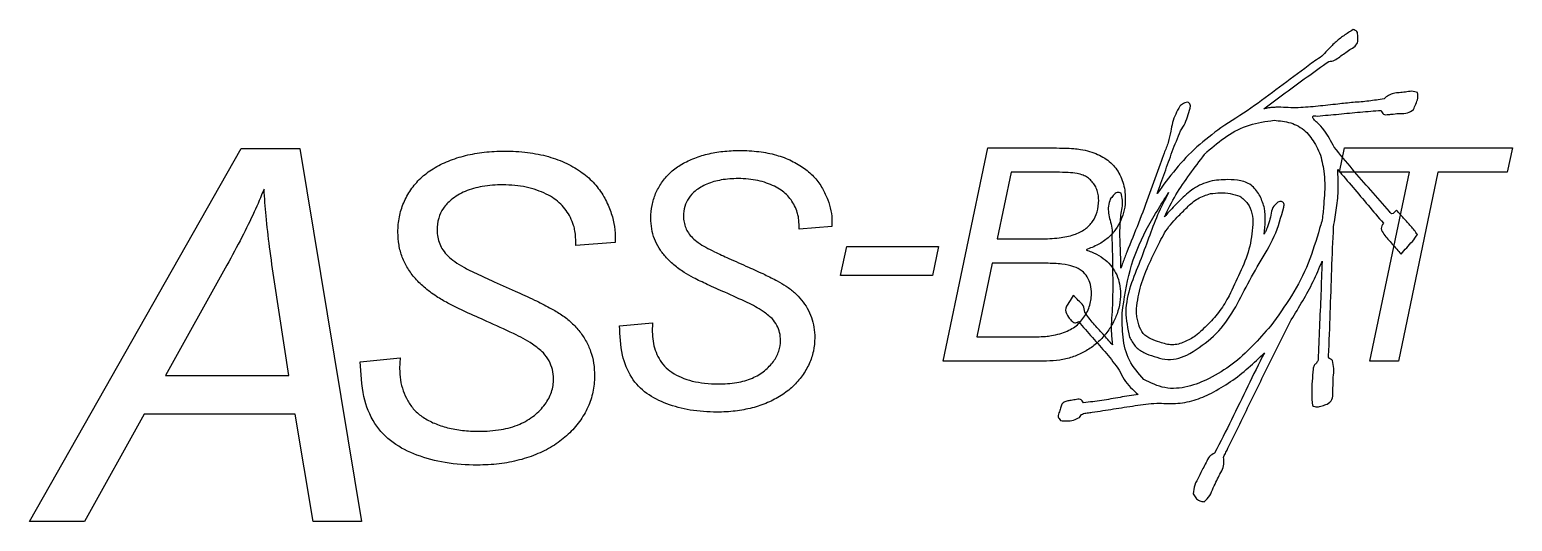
# Model space of a CAD drawing. Extents: x -10 to 42, y 1 to 102.
# Drawn here: x 2.34 to 42.3, y 1.02 to 14.28 of the extents above; entities outside this region: 2.
import ezdxf

# ---------------------------------------------------------------- set-up
doc = ezdxf.new("R2010")
doc.units = 0
doc.layers.add('logo', color=7, linetype='CONTINUOUS')
doc.layers.add('text', color=7, linetype='CONTINUOUS')

msp = doc.modelspace()

# ---------------------------------------------------------------- linework, layer by layer
at = {"layer": 'logo', "color": 7}
msp.add_lwpolyline([(-7.822566, 100.850003), (-7.822566, 100.850003)], dxfattribs=at)
msp.add_open_spline([(-7.822566, 100.850003), (-7.838395, 100.694779), (-7.869824, 100.386553), (-8.114135, 99.979197), (-8.471908, 99.67633), (-8.914975, 99.515695), (-9.385127, 99.515695), (-9.827574, 99.67633), (-10.187819, 99.979197), (-10.422944, 100.386553), (-10.504875, 100.850003), (-10.422944, 101.313452), (-10.187819, 101.720809), (-9.827574, 102.023676), (-9.385127, 102.18431), (-8.914975, 102.18431), (-8.471908, 102.023676), (-8.114135, 101.720809), (-7.869824, 101.313452), (-7.838395, 101.005227), (-7.822566, 100.850003)], degree=3, knots=[0, 0, 0, 0, 0.463297, 0.919961, 1.383258, 1.846554, 2.303219, 2.766515, 3.229812, 3.686476, 4.149773, 4.61307, 5.069734, 5.533031, 5.996327, 6.452992, 6.916288, 7.379585, 7.836249, 8.299546, 8.299546, 8.299546, 8.299546], dxfattribs=at)
at = {"layer": 'text', "color": 7}
for points in [[(33.334836, 12.214728), (33.334816, 12.214723)], [(2.338923, 1.022139), (8.038363, 11.076745), (9.622683, 11.076745), (11.282448, 1.022139), (9.979327, 1.022139), (9.492371, 3.916439), (5.425262, 3.916439), (3.813507, 1.022139), (2.338923, 1.022139)], [(26.959836, 5.344299), (28.163019, 11.089789), (29.942318, 11.089789)], [(34.06662, 10.988305), (34.066623, 10.988304)], [(38.461404, 5.344299), (39.523496, 10.435289), (37.63838, 10.435289), (37.77555, 11.089789), (42.298262, 11.089789), (42.161092, 10.435289), (40.291652, 10.435289), (39.229559, 5.344299), (38.461404, 5.344299)], [(30.016782, 10.435289), (28.794004, 10.435289), (28.417765, 8.636394)], [(33.268103, 9.222128), (33.268103, 9.222128)], [(23.957815, 8.969914), (23.078483, 8.900126)], [(18.11597, 8.542463), (17.060772, 8.458717)], [(24.188583, 7.6481), (24.358983, 8.431635), (26.834254, 8.431635), (26.668339, 7.6481), (24.188583, 7.6481)], [(28.417765, 8.636394), (29.581755, 8.636394)], [(7.654285, 7.928679), (6.001379, 4.952077)], [(29.738522, 7.981894), (28.280594, 7.981894), (27.865163, 5.994879)], [(6.001379, 4.952077), (9.327766, 4.952077), (8.93683, 7.476016)], [(18.235179, 6.290046), (19.128468, 6.373791), (19.119163, 6.136511)], [(18.235179, 6.290046), (18.235179, 6.290046)], [(27.865163, 5.994879), (29.174163, 5.994879)], [(11.248807, 5.326621), (12.320754, 5.427116), (12.309588, 5.14238)], [(11.248807, 5.326621), (11.248807, 5.326621)], [(29.742441, 5.344299), (26.959836, 5.344299)]]:
    msp.add_lwpolyline(points, dxfattribs=at)
for points, knots in [([(38.003984, 14.280095), (37.919933, 14.227329), (37.751066, 14.121315), (37.515071, 13.936287), (37.376358, 13.792478), (37.307217, 13.720797)], [0, 0, 0, 0, 0.297662, 0.59803, 0.896536, 0.896536, 0.896536, 0.896536]), ([(38.137115, 13.962193), (38.135052, 14.004219), (38.1308, 14.090807), (38.133889, 14.241166), (38.044515, 14.267949), (38.003984, 14.280095)], [0, 0, 0, 0, 0.130588, 0.269049, 0.383948, 0.383948, 0.383948, 0.383948]), ([(37.307217, 13.720797), (37.261251, 13.664713), (37.167687, 13.550555), (36.97255, 13.443485), (36.85714, 13.351266), (36.799832, 13.305474)], [0, 0, 0, 0, 0.215522, 0.438688, 0.658802, 0.658802, 0.658802, 0.658802]), ([(37.352365, 13.424973), (37.405606, 13.429979), (37.516147, 13.440373), (37.641432, 13.553416), (37.734, 13.612738), (37.77959, 13.641954)], [0, 0, 0, 0, 0.156332, 0.324582, 0.487863, 0.487863, 0.487863, 0.487863]), ([(37.77959, 13.641954), (37.822707, 13.677046), (37.910586, 13.748568), (38.070539, 13.813684), (38.116094, 13.915302), (38.137115, 13.962193)], [0, 0, 0, 0, 0.167395, 0.341175, 0.49007, 0.49007, 0.49007, 0.49007]), ([(36.799832, 13.305474), (36.54101, 13.11531), (36.023385, 12.734997), (35.256476, 12.152099), (34.71458, 11.808249), (34.444003, 11.636559)], [0, 0, 0, 0, 0.963615, 1.927154, 2.888058, 2.888058, 2.888058, 2.888058]), ([(35.596297, 12.145993), (35.790747, 12.289197), (36.179746, 12.575678), (36.763075, 13.004819), (37.156088, 13.28503), (37.352365, 13.424973)], [0, 0, 0, 0, 0.724477, 1.449325, 2.172489, 2.172489, 2.172489, 2.172489]), ([(38.839566, 12.418906), (38.703253, 12.394269), (38.429358, 12.344764), (38.011956, 12.319152), (37.734372, 12.288617), (37.595627, 12.273354)], [0, 0, 0, 0, 0.415192, 0.834245, 1.253012, 1.253012, 1.253012, 1.253012]), ([(39.744555, 12.583998), (39.692128, 12.599223), (39.583727, 12.630702), (39.416087, 12.595347), (39.253889, 12.580808), (39.098305, 12.565538), (38.956929, 12.510958), (38.878779, 12.449662), (38.839566, 12.418906)], [0, 0, 0, 0, 0.161319, 0.333553, 0.502677, 0.652524, 0.800412, 0.949343, 0.949343, 0.949343, 0.949343]), ([(39.633368, 12.125102), (39.65433, 12.174165), (39.696681, 12.273288), (39.762358, 12.423922), (39.75038, 12.531622), (39.744555, 12.583998)], [0, 0, 0, 0, 0.160888, 0.325049, 0.480461, 0.480461, 0.480461, 0.480461]), ([(33.334816, 12.214723), (33.296631, 12.144189), (33.220032, 12.002701), (33.133117, 11.776351), (33.089136, 11.516702), (33.030645, 11.235506), (32.909102, 10.949308), (32.840206, 10.753434), (32.805806, 10.655631)], [0, 0, 0, 0, 0.240597, 0.482629, 0.722658, 1.029407, 1.341383, 1.652506, 1.652506, 1.652506, 1.652506]), ([(33.627964, 12.223488), (33.612365, 12.262976), (33.577924, 12.350159), (33.429208, 12.294433), (33.365749, 12.240837), (33.334836, 12.214728)], [0, 0, 0, 0, 0.110619, 0.244226, 0.371132, 0.371132, 0.371132, 0.371132]), ([(33.356399, 11.551653), (33.399727, 11.619429), (33.487275, 11.756375), (33.562836, 11.988923), (33.606325, 12.145553), (33.627964, 12.223488)], [0, 0, 0, 0, 0.240356, 0.485663, 0.728604, 0.728604, 0.728604, 0.728604]), ([(35.993197, 12.189796), (35.948744, 12.187921), (35.859936, 12.184177), (35.727365, 12.169466), (35.639983, 12.153817), (35.596297, 12.145993)], [0, 0, 0, 0, 0.133455, 0.266612, 0.399732, 0.399732, 0.399732, 0.399732]), ([(37.595627, 12.273354), (37.417416, 12.253928), (37.062317, 12.21522), (36.528022, 12.162976), (36.171592, 12.18085), (35.993197, 12.189796)], [0, 0, 0, 0, 0.538022, 1.072048, 1.607158, 1.607158, 1.607158, 1.607158]), ([(37.044414, 11.949897), (37.236099, 11.967557), (37.619891, 12.002915), (38.192999, 12.058255), (38.575035, 12.088962), (38.764768, 12.104212)], [0, 0, 0, 0, 0.577493, 1.156255, 1.72728, 1.72728, 1.72728, 1.72728]), ([(38.764768, 12.104212), (38.77973, 12.0629), (38.81187, 11.974156), (38.96228, 11.993104), (39.047343, 12.000913), (39.089033, 12.00474)], [0, 0, 0, 0, 0.118055, 0.2536, 0.38388, 0.38388, 0.38388, 0.38388]), ([(39.089033, 12.00474), (39.151578, 12.012229), (39.278606, 12.02744), (39.475618, 12.014772), (39.582026, 12.089194), (39.633368, 12.125102)], [0, 0, 0, 0, 0.189994, 0.385873, 0.568503, 0.568503, 0.568503, 0.568503]), ([(34.444003, 11.636559), (34.223998, 11.469977), (33.783731, 11.136617), (33.214541, 10.530639), (32.88905, 10.085042), (32.726344, 9.862296)], [0, 0, 0, 0, 0.826731, 1.654427, 2.481731, 2.481731, 2.481731, 2.481731]), ([(34.066623, 10.988304), (34.239761, 11.134211), (34.586614, 11.426512), (35.200592, 11.746006), (35.652231, 11.805632), (35.877273, 11.835343)], [0, 0, 0, 0, 0.679086, 1.360441, 2.037121, 2.037121, 2.037121, 2.037121]), ([(35.877273, 11.835343), (36.028251, 11.821751), (36.329609, 11.794621), (36.74494, 11.569386), (36.908715, 11.313503), (36.990484, 11.185746)], [0, 0, 0, 0, 0.452622, 0.903453, 1.352981, 1.352981, 1.352981, 1.352981]), ([(37.038351, 11.775369), (37.005579, 11.800238), (36.954128, 11.839282), (36.890135, 11.96939), (36.984815, 11.957427), (37.044414, 11.949897)], [0, 0, 0, 0, 0.130761, 0.205296, 0.33192, 0.33192, 0.33192, 0.33192]), ([(37.499941, 11.110273), (37.455452, 11.188849), (37.366632, 11.345724), (37.231504, 11.582915), (37.102864, 11.711089), (37.038351, 11.775369)], [0, 0, 0, 0, 0.271257, 0.541551, 0.813475, 0.813475, 0.813475, 0.813475]), ([(32.726344, 9.862296), (32.794818, 10.050662), (32.931813, 10.427516), (33.127448, 10.99608), (33.280141, 11.366606), (33.356399, 11.551653)], [0, 0, 0, 0, 0.601299, 1.202991, 1.803284, 1.803284, 1.803284, 1.803284]), ([(13.342455, 7.057369), (13.227979, 7.137353), (13.009984, 7.289664), (12.734685, 7.555607), (12.520552, 7.837348), (12.370752, 8.143046), (12.282771, 8.473885), (12.254358, 8.840306), (12.289003, 9.227218), (12.406711, 9.614963), (12.601201, 9.970893), (12.870738, 10.287173), (13.217215, 10.549055), (13.629174, 10.751275), (14.092756, 10.898023), (14.598715, 10.986739), (15.159835, 11.014792), (15.742268, 10.983152), (16.311734, 10.87502), (16.808853, 10.689088), (17.229048, 10.440896), (17.571997, 10.140088), (17.818864, 9.788607), (17.988366, 9.423892), (18.096376, 9.064596), (18.123473, 8.81162), (18.120948, 8.664037), (18.118976, 8.608203), (18.117048, 8.566033), (18.11597, 8.542463)], [0, 0, 0, 0, 0.418426, 0.796805, 1.143206, 1.475015, 1.811336, 2.16397, 2.572722, 2.969517, 3.370936, 3.781238, 4.206688, 4.664443, 5.151458, 5.660895, 6.201105, 6.833704, 7.406717, 7.933254, 8.417583, 8.863693, 9.290781, 9.695807, 10.065964, 10.411966, 10.452917, 10.508779, 10.579561, 10.579561, 10.579561, 10.579561]), ([(19.979885, 7.732336), (19.884489, 7.798989), (19.702826, 7.925915), (19.47341, 8.147534), (19.294966, 8.382318), (19.170133, 8.637066), (19.096816, 8.912765), (19.073138, 9.218116), (19.102009, 9.540543), (19.200098, 9.863664), (19.362174, 10.160272), (19.586788, 10.423839), (19.875519, 10.642074), (20.218818, 10.81059), (20.605137, 10.93288), (21.026769, 11.00681), (21.494369, 11.030188), (21.97973, 11.003822), (22.454285, 10.913711), (22.86855, 10.758768), (23.218713, 10.551941), (23.504504, 10.301269), (23.710226, 10.008367), (23.851478, 9.704438), (23.941487, 9.405025), (23.964067, 9.194212), (23.961963, 9.071226), (23.960321, 9.024697), (23.958714, 8.989555), (23.957815, 8.969914)], [0, 0, 0, 0, 0.348688, 0.664004, 0.952671, 1.229179, 1.509447, 1.803308, 2.143935, 2.474597, 2.809113, 3.151031, 3.505573, 3.887036, 4.292881, 4.717413, 5.167588, 5.694753, 6.172264, 6.611045, 7.014652, 7.386411, 7.742318, 8.079839, 8.388303, 8.676638, 8.710764, 8.757316, 8.816301, 8.816301, 8.816301, 8.816301]), ([(29.942318, 11.089789), (30.041039, 11.089108), (30.220008, 11.087875), (30.46073, 11.075958), (30.684869, 11.051443), (30.90129, 11.001092), (31.119714, 10.924183), (31.312603, 10.824089), (31.479258, 10.697974), (31.617927, 10.543558), (31.727535, 10.363936), (31.808097, 10.16472), (31.856616, 9.949628), (31.873422, 9.699786), (31.848944, 9.424776), (31.760543, 9.139957), (31.61334, 8.881703), (31.40375, 8.656458), (31.130969, 8.470151), (30.91959, 8.386459), (30.808453, 8.342456)], [0, 0, 0, 0, 0.296144, 0.536874, 0.722791, 0.971827, 1.201582, 1.415949, 1.621146, 1.825111, 2.034791, 2.249285, 2.467006, 2.693364, 2.998263, 3.289769, 3.581271, 3.882498, 4.205184, 4.562943, 4.562943, 4.562943, 4.562943]), ([(32.924433, 9.232911), (33.021302, 9.43332), (33.21535, 9.834779), (33.602864, 10.381003), (33.869396, 10.737855), (34.002604, 10.916204)], [0, 0, 0, 0, 0.66661, 1.335348, 2.003504, 2.003504, 2.003504, 2.003504]), ([(34.002604, 10.916204), (34.009468, 10.924436), (34.023192, 10.940894), (34.044632, 10.964855), (34.059289, 10.980487), (34.06662, 10.988305)], [0, 0, 0, 0, 0.032152, 0.064287, 0.096438, 0.096438, 0.096438, 0.096438]), ([(36.990484, 11.185746), (37.030516, 11.110286), (37.11062, 10.95929), (37.177053, 10.711973), (37.20279, 10.544879), (37.215552, 10.462024)], [0, 0, 0, 0, 0.255534, 0.51133, 0.762923, 0.762923, 0.762923, 0.762923]), ([(38.99051, 9.374418), (38.822974, 9.565833), (38.487819, 9.948759), (37.980699, 10.51868), (37.660054, 10.913248), (37.499941, 11.110273)], [0, 0, 0, 0, 0.763155, 1.526692, 2.288231, 2.288231, 2.288231, 2.288231]), ([(29.581755, 8.636394), (29.750361, 8.640882), (30.055807, 8.649013), (30.465809, 8.732244), (30.781377, 8.879677), (31.000339, 9.096989), (31.126942, 9.371519), (31.156269, 9.62558), (31.142101, 9.830768), (31.104126, 9.973557), (31.0403, 10.099576), (30.955629, 10.207509), (30.852255, 10.294666), (30.72354, 10.365713), (30.545546, 10.408283), (30.305541, 10.431648), (30.121159, 10.433973), (30.016782, 10.435289)], [0, 0, 0, 0, 0.505349, 0.915492, 1.246756, 1.535427, 1.821481, 2.136787, 2.291888, 2.436714, 2.576738, 2.712858, 2.84542, 2.979968, 3.149888, 3.389803, 3.702808, 3.702808, 3.702808, 3.702808]), ([(32.805806, 10.655631), (32.709599, 10.390232), (32.517225, 9.85954), (32.228882, 9.063801), (32.013199, 8.542695), (31.905451, 8.282368)], [0, 0, 0, 0, 0.846926, 1.693515, 2.538638, 2.538638, 2.538638, 2.538638]), ([(37.215552, 10.462024), (37.227747, 10.35581), (37.252293, 10.142012), (37.232387, 9.818917), (37.218793, 9.603399), (37.211999, 9.495679)], [0, 0, 0, 0, 0.320098, 0.644326, 0.968315, 0.968315, 0.968315, 0.968315]), ([(37.480401, 8.966735), (37.509624, 9.136585), (37.568, 9.475868), (37.61795, 9.991044), (37.60127, 10.334743), (37.592934, 10.506497)], [0, 0, 0, 0, 0.517105, 1.032946, 1.548212, 1.548212, 1.548212, 1.548212]), ([(37.592934, 10.506497), (37.730404, 10.346796), (38.005438, 10.027285), (38.411124, 9.543151), (38.6848, 9.223359), (38.821373, 9.063772)], [0, 0, 0, 0, 0.632149, 1.264733, 1.894875, 1.894875, 1.894875, 1.894875]), ([(17.060772, 8.458717), (17.05965, 8.530105), (17.057576, 8.662063), (17.038372, 8.843634), (16.996767, 9.027945), (16.917113, 9.2153), (16.801577, 9.409832), (16.656012, 9.582034), (16.475568, 9.730879), (16.257092, 9.856067), (16.003779, 9.959697), (15.720446, 10.038206), (15.412163, 10.084986), (15.015034, 10.102474), (14.559172, 10.070979), (14.081977, 9.940061), (13.721985, 9.733163), (13.476657, 9.478204), (13.344845, 9.191735), (13.311776, 8.918884), (13.330684, 8.685007), (13.383807, 8.501792), (13.473636, 8.32927), (13.613096, 8.167364), (13.805563, 8.013123), (14.046188, 7.863351), (14.37936, 7.700542), (14.839349, 7.487143), (15.383971, 7.24744), (15.910151, 7.009382), (16.317438, 6.806805), (16.645151, 6.619548), (16.913146, 6.415003), (17.145515, 6.173492), (17.33122, 5.903938), (17.466851, 5.606445), (17.546769, 5.281913), (17.574319, 4.912057), (17.534298, 4.507799), (17.395218, 4.089994), (17.167248, 3.703601), (16.861706, 3.356372), (16.480931, 3.06365), (16.035552, 2.831911), (15.534218, 2.662217), (14.98333, 2.560884), (14.309921, 2.526337), (13.558523, 2.577458), (12.78655, 2.779094), (12.115576, 3.108356), (11.586645, 3.651508), (11.293125, 4.431753), (11.264479, 5.010177), (11.248807, 5.326621)], [0, 0, 0, 0, 0.214122, 0.395798, 0.546729, 0.779311, 1.003044, 1.223541, 1.45217, 1.701133, 1.976062, 2.271282, 2.581076, 2.909304, 3.462595, 3.944973, 4.381692, 4.691591, 4.991325, 5.310493, 5.50513, 5.692125, 5.878867, 6.084267, 6.328147, 6.616258, 6.932805, 7.439856, 8.137681, 8.717821, 9.172245, 9.502058, 9.848664, 10.179702, 10.503443, 10.826036, 11.155081, 11.500709, 11.934495, 12.364694, 12.81102, 13.271664, 13.743866, 14.243479, 14.771191, 15.325993, 15.918158, 16.790786, 17.573774, 18.299501, 19.007214, 19.791524, 20.73889, 20.73889, 20.73889, 20.73889]), ([(23.078483, 8.900126), (23.077548, 8.959616), (23.07582, 9.06958), (23.059817, 9.22089), (23.025146, 9.374482), (22.958768, 9.530611), (22.862487, 9.692722), (22.741183, 9.836223), (22.590813, 9.960261), (22.408749, 10.064584), (22.197656, 10.150943), (21.961544, 10.216367), (21.704642, 10.25535), (21.373701, 10.269923), (20.993816, 10.243677), (20.596154, 10.134578), (20.296161, 9.962164), (20.091721, 9.749698), (19.981877, 9.510974), (19.95432, 9.283599), (19.970076, 9.088701), (20.014346, 8.936022), (20.089203, 8.792253), (20.20542, 8.657331), (20.365809, 8.528797), (20.56633, 8.403987), (20.843973, 8.268313), (21.227297, 8.090481), (21.681149, 7.890728), (22.119632, 7.692346), (22.459038, 7.523532), (22.732132, 7.367484), (22.955461, 7.197031), (23.149102, 6.995771), (23.303856, 6.771143), (23.416882, 6.523232), (23.483481, 6.252789), (23.506439, 5.944575), (23.473088, 5.607694), (23.357188, 5.259523), (23.167213, 4.937529), (22.912595, 4.648171), (22.595283, 4.404237), (22.224133, 4.21112), (21.806355, 4.069709), (21.347281, 3.985265), (20.786108, 3.956475), (20.159942, 3.999076), (19.516631, 4.167107), (18.957486, 4.441492), (18.516711, 4.894118), (18.272111, 5.544322), (18.248239, 6.026342), (18.235179, 6.290046)], [0, 0, 0, 0, 0.178435, 0.329832, 0.455607, 0.649426, 0.83587, 1.019617, 1.210142, 1.417611, 1.646719, 1.892736, 2.150897, 2.424421, 2.885496, 3.287478, 3.65141, 3.909659, 4.159437, 4.425411, 4.587608, 4.743438, 4.899056, 5.070222, 5.273456, 5.513549, 5.777337, 6.199881, 6.781401, 7.264851, 7.643538, 7.918382, 8.20722, 8.483085, 8.75287, 9.021697, 9.2959, 9.583924, 9.945412, 10.303912, 10.67585, 11.05972, 11.453222, 11.869566, 12.309326, 12.771661, 13.265132, 13.992322, 14.644812, 15.249585, 15.839345, 16.492937, 17.282408, 17.282408, 17.282408, 17.282408]), ([(34.629794, 10.23593), (34.467715, 10.230023), (34.144018, 10.218225), (33.690627, 10.012225), (33.456108, 9.78931), (33.338408, 9.677433)], [0, 0, 0, 0, 0.483211, 0.965051, 1.450528, 1.450528, 1.450528, 1.450528]), ([(35.499077, 9.786468), (35.437655, 9.886606), (35.314901, 10.086738), (34.977504, 10.229936), (34.746167, 10.233924), (34.629794, 10.23593)], [0, 0, 0, 0, 0.345087, 0.689678, 1.038488, 1.038488, 1.038488, 1.038488]), ([(8.65563, 9.97938), (8.569694, 9.774525), (8.385648, 9.335799), (8.048099, 8.653061), (7.790635, 8.179483), (7.654285, 7.928679)], [0, 0, 0, 0, 0.666329, 1.427035, 2.283449, 2.283449, 2.283449, 2.283449]), ([(8.93683, 7.476016), (8.89134, 7.791032), (8.805848, 8.383074), (8.708753, 9.217694), (8.672454, 9.738163), (8.65563, 9.97938)], [0, 0, 0, 0, 0.954856, 1.794558, 2.519894, 2.519894, 2.519894, 2.519894]), ([(31.460178, 9.709324), (31.441324, 9.648462), (31.403156, 9.525252), (31.409963, 9.330133), (31.441302, 9.205574), (31.456804, 9.14396)], [0, 0, 0, 0, 0.190046, 0.384735, 0.575305, 0.575305, 0.575305, 0.575305]), ([(31.758022, 9.873746), (31.719267, 9.886219), (31.634874, 9.913378), (31.541483, 9.805995), (31.486995, 9.741209), (31.460178, 9.709324)], [0, 0, 0, 0, 0.112656, 0.245316, 0.373883, 0.373883, 0.373883, 0.373883]), ([(31.747915, 9.281426), (31.762343, 9.346323), (31.791387, 9.476965), (31.799538, 9.678562), (31.771756, 9.809177), (31.758022, 9.873746)], [0, 0, 0, 0, 0.199345, 0.4013, 0.598744, 0.598744, 0.598744, 0.598744]), ([(31.782921, 6.638565), (31.837959, 7.026135), (31.948196, 7.802404), (32.40191, 8.897149), (32.824041, 9.556019), (33.034946, 9.885203)], [0, 0, 0, 0, 1.170683, 2.344781, 3.51709, 3.51709, 3.51709, 3.51709]), ([(33.034946, 9.885203), (32.930837, 9.686768), (32.722715, 9.290081), (32.497139, 8.656699), (32.340874, 8.237665), (32.262706, 8.028056)], [0, 0, 0, 0, 0.671385, 1.34215, 2.013504, 2.013504, 2.013504, 2.013504]), ([(33.338408, 9.677433), (33.289253, 9.62856), (33.189963, 9.529838), (33.053157, 9.3804), (32.965554, 9.280026), (32.924433, 9.232911)], [0, 0, 0, 0, 0.207926, 0.419998, 0.60761, 0.60761, 0.60761, 0.60761]), ([(33.268103, 9.222128), (33.354749, 9.311716), (33.526899, 9.489711), (33.808749, 9.742597), (34.046165, 9.820118), (34.165006, 9.858921)], [0, 0, 0, 0, 0.375082, 0.745223, 1.1162, 1.1162, 1.1162, 1.1162]), ([(34.165006, 9.858921), (34.252427, 9.868136), (34.428626, 9.886709), (34.695997, 9.869984), (34.866544, 9.818949), (34.951395, 9.793558)], [0, 0, 0, 0, 0.263583, 0.531261, 0.796305, 0.796305, 0.796305, 0.796305]), ([(34.951395, 9.793558), (35.029485, 9.732636), (35.186419, 9.610201), (35.295861, 9.322688), (35.303862, 9.125877), (35.307866, 9.027383)], [0, 0, 0, 0, 0.292366, 0.587562, 0.883286, 0.883286, 0.883286, 0.883286]), ([(35.607055, 8.769972), (35.619702, 8.88557), (35.644815, 9.115113), (35.637566, 9.467474), (35.545239, 9.68014), (35.499077, 9.786468)], [0, 0, 0, 0, 0.349619, 0.694238, 1.03883, 1.03883, 1.03883, 1.03883]), ([(35.98037, 9.629812), (35.927828, 9.584145), (35.81962, 9.490095), (35.795689, 9.272836), (35.754238, 9.139262), (35.73374, 9.073208)], [0, 0, 0, 0, 0.201574, 0.415131, 0.624055, 0.624055, 0.624055, 0.624055]), ([(36.136705, 9.497736), (36.144375, 9.530636), (36.158936, 9.593097), (36.071651, 9.663614), (36.012009, 9.641528), (35.98037, 9.629812)], [0, 0, 0, 0, 0.094174, 0.178788, 0.274383, 0.274383, 0.274383, 0.274383]), ([(31.748559, 7.846786), (31.745852, 8.006776), (31.740429, 8.327295), (31.710826, 8.805778), (31.73562, 9.123751), (31.747915, 9.281426)], [0, 0, 0, 0, 0.480123, 0.961865, 1.435724, 1.435724, 1.435724, 1.435724]), ([(32.165002, 6.757835), (32.197783, 6.968762), (32.263562, 7.391999), (32.515516, 7.984529), (32.738052, 8.451642), (32.923092, 8.80023), (33.076321, 9.02734), (33.204008, 9.157029), (33.268103, 9.222128)], [0, 0, 0, 0, 0.637929, 1.28004, 1.919296, 2.192189, 2.46361, 2.737172, 2.737172, 2.737172, 2.737172]), ([(35.072761, 7.246748), (35.203638, 7.492054), (35.465434, 7.982747), (35.921673, 8.688748), (36.065185, 9.228666), (36.136705, 9.497736)], [0, 0, 0, 0, 0.835056, 1.670387, 2.500233, 2.500233, 2.500233, 2.500233]), ([(37.211999, 9.495679), (37.204707, 9.430915), (37.190174, 9.301833), (37.16893, 9.106819), (37.126386, 8.983483), (37.105037, 8.92159)], [0, 0, 0, 0, 0.195698, 0.390051, 0.585824, 0.585824, 0.585824, 0.585824]), ([(39.175148, 9.416198), (39.157234, 9.393139), (39.125582, 9.352396), (39.043326, 9.294138), (39.009191, 9.346023), (38.99051, 9.374418)], [0, 0, 0, 0, 0.091549, 0.161753, 0.246615, 0.246615, 0.246615, 0.246615]), ([(39.739839, 8.755819), (39.682592, 8.833062), (39.567509, 8.988341), (39.365597, 9.196852), (39.23857, 9.343153), (39.175148, 9.416198)], [0, 0, 0, 0, 0.288109, 0.579175, 0.869403, 0.869403, 0.869403, 0.869403]), ([(31.456804, 9.14396), (31.477187, 9.073693), (31.518659, 8.93073), (31.502197, 8.706955), (31.509076, 8.557979), (31.512496, 8.483922)], [0, 0, 0, 0, 0.217708, 0.442942, 0.665586, 0.665586, 0.665586, 0.665586]), ([(35.307866, 9.027383), (35.28326, 8.801304), (35.233943, 8.34818), (34.954964, 7.720729), (34.761551, 7.310529), (34.664767, 7.105264)], [0, 0, 0, 0, 0.678058, 1.359017, 2.041071, 2.041071, 2.041071, 2.041071]), ([(35.73374, 9.073208), (35.722161, 9.036051), (35.698497, 8.960114), (35.659496, 8.856814), (35.622754, 8.795969), (35.607055, 8.769972)], [0, 0, 0, 0, 0.11683, 0.238762, 0.329725, 0.329725, 0.329725, 0.329725]), ([(37.105037, 8.92159), (37.011764, 8.605553), (36.825253, 7.9736), (36.366346, 7.092348), (35.979668, 6.559617), (35.786228, 6.293113)], [0, 0, 0, 0, 0.986797, 1.973221, 2.960679, 2.960679, 2.960679, 2.960679]), ([(37.346975, 5.485595), (37.362483, 5.87191), (37.393535, 6.645451), (37.428234, 7.806199), (37.463019, 8.580043), (37.480401, 8.966735)], [0, 0, 0, 0, 1.159871, 2.322484, 3.483716, 3.483716, 3.483716, 3.483716]), ([(38.821373, 9.063772), (38.792422, 9.014297), (38.73262, 8.912101), (38.83924, 8.758769), (38.909615, 8.674951), (38.944689, 8.633177)], [0, 0, 0, 0, 0.158569, 0.327542, 0.495432, 0.495432, 0.495432, 0.495432]), ([(31.512496, 8.483922), (31.517303, 8.243338), (31.526915, 7.762241), (31.532497, 7.040602), (31.50309, 6.560707), (31.488403, 6.321015)], [0, 0, 0, 0, 0.72196, 1.443703, 2.163915, 2.163915, 2.163915, 2.163915]), ([(38.944689, 8.633177), (38.98401, 8.5879), (39.062651, 8.497345), (39.181013, 8.361861), (39.259762, 8.271399), (39.299136, 8.226168)], [0, 0, 0, 0, 0.179902, 0.359808, 0.539712, 0.539712, 0.539712, 0.539712]), ([(39.299136, 8.226168), (39.348923, 8.284463), (39.448615, 8.401192), (39.60839, 8.567171), (39.69612, 8.693075), (39.739839, 8.755819)], [0, 0, 0, 0, 0.230017, 0.460586, 0.689632, 0.689632, 0.689632, 0.689632]), ([(30.808453, 8.342456), (30.905095, 8.306422), (31.088969, 8.237862), (31.327525, 8.081444), (31.51233, 7.890346), (31.64318, 7.6692), (31.721816, 7.423393), (31.746274, 7.146298), (31.716923, 6.847969), (31.623736, 6.53952), (31.471748, 6.247609), (31.272646, 5.980514), (31.028417, 5.75279), (30.746733, 5.572109), (30.43434, 5.440409), (30.095749, 5.358475), (29.861859, 5.34909), (29.742441, 5.344299)], [0, 0, 0, 0, 0.308691, 0.587322, 0.847724, 1.099589, 1.351398, 1.615451, 1.928708, 2.245098, 2.576084, 2.911218, 3.239816, 3.57235, 3.909825, 4.252837, 4.610667, 4.610667, 4.610667, 4.610667]), ([(31.905451, 8.282368), (31.886956, 8.234281), (31.849999, 8.138194), (31.799092, 7.99248), (31.7654, 7.895341), (31.748559, 7.846786)], [0, 0, 0, 0, 0.154555, 0.308827, 0.463009, 0.463009, 0.463009, 0.463009]), ([(32.262706, 8.028056), (32.172808, 7.812234), (31.993018, 7.38061), (31.830796, 6.681522), (31.932034, 6.220799), (31.982383, 5.991663)], [0, 0, 0, 0, 0.703152, 1.40624, 2.101883, 2.101883, 2.101883, 2.101883]), ([(36.340235, 6.457295), (36.44393, 6.626541), (36.651442, 6.965232), (36.941648, 7.486349), (37.094677, 7.853024), (37.1711, 8.036141)], [0, 0, 0, 0, 0.595558, 1.191818, 1.786646, 1.786646, 1.786646, 1.786646]), ([(37.1711, 8.036141), (37.160143, 7.740105), (37.138214, 7.147629), (37.100017, 6.259577), (37.075519, 5.667451), (37.063283, 5.371713)], [0, 0, 0, 0, 0.888716, 1.778639, 2.666613, 2.666613, 2.666613, 2.666613]), ([(21.077887, 7.197293), (20.91767, 7.268046), (20.633325, 7.393616), (20.264493, 7.567546), (20.063445, 7.683954), (19.979885, 7.732336)], [0, 0, 0, 0, 0.525515, 0.932657, 1.222226, 1.222226, 1.222226, 1.222226]), ([(29.174163, 5.994879), (29.277365, 5.995558), (29.458606, 5.996751), (29.692956, 6.005795), (29.900631, 6.030946), (30.096959, 6.075489), (30.296691, 6.14548), (30.467528, 6.237257), (30.611331, 6.351002), (30.731948, 6.485552), (30.828214, 6.639415), (30.900095, 6.80582), (30.944125, 6.980607), (30.959587, 7.182364), (30.938523, 7.399837), (30.852849, 7.61474), (30.701427, 7.79208), (30.459436, 7.909878), (30.130115, 7.972285), (29.879569, 7.978433), (29.738522, 7.981894)], [0, 0, 0, 0, 0.309637, 0.543775, 0.70306, 0.936577, 1.146297, 1.336194, 1.51553, 1.693617, 1.875626, 2.057624, 2.235375, 2.413625, 2.662772, 2.883905, 3.097803, 3.346082, 3.674327, 4.097148, 4.097148, 4.097148, 4.097148]), ([(22.348033, 6.490105), (22.268348, 6.557541), (22.065044, 6.729595), (21.62745, 6.95012), (21.27912, 7.106785), (21.077887, 7.197293)], [0, 0, 0, 0, 0.312363, 0.796946, 1.459874, 1.459874, 1.459874, 1.459874]), ([(33.52484, 5.500422), (33.750928, 5.638758), (34.203637, 5.915754), (34.713983, 6.539767), (34.953153, 7.011058), (35.072761, 7.246748)], [0, 0, 0, 0, 0.790495, 1.582847, 2.375497, 2.375497, 2.375497, 2.375497]), ([(14.660057, 6.415318), (14.467796, 6.500222), (14.126582, 6.650906), (13.683984, 6.859622), (13.442727, 6.999311), (13.342455, 7.057369)], [0, 0, 0, 0, 0.630618, 1.119188, 1.466671, 1.466671, 1.466671, 1.466671]), ([(30.466232, 7.114305), (30.4276, 7.052902), (30.349974, 6.929521), (30.212761, 6.724254), (30.294677, 6.590039), (30.334156, 6.525354)], [0, 0, 0, 0, 0.223196, 0.448478, 0.658061, 0.658061, 0.658061, 0.658061]), ([(30.772837, 6.6608), (30.765252, 6.723649), (30.749695, 6.852542), (30.597775, 6.979555), (30.50981, 7.069665), (30.466232, 7.114305)], [0, 0, 0, 0, 0.183132, 0.37558, 0.564523, 0.564523, 0.564523, 0.564523]), ([(34.664767, 7.105264), (34.587373, 6.967802), (34.432213, 6.692214), (34.111605, 6.33958), (33.878146, 6.126533), (33.761366, 6.019963)], [0, 0, 0, 0, 0.471869, 0.946018, 1.42058, 1.42058, 1.42058, 1.42058]), ([(16.184232, 5.566692), (16.08861, 5.647616), (15.844646, 5.85408), (15.319533, 6.11871), (14.901537, 6.306709), (14.660057, 6.415318)], [0, 0, 0, 0, 0.374835, 0.956335, 1.75185, 1.75185, 1.75185, 1.75185]), ([(19.119163, 6.136511), (19.122829, 6.050734), (19.130043, 5.881955), (19.193632, 5.637336), (19.293127, 5.408099), (19.442622, 5.200496), (19.649844, 5.029163), (19.905585, 4.894846), (20.203483, 4.796737), (20.538743, 4.738324), (20.94198, 4.718571), (21.377704, 4.747642), (21.808275, 4.861803), (22.145454, 5.064359), (22.389126, 5.316011), (22.543697, 5.599516), (22.587614, 5.874015), (22.559176, 6.11364), (22.481559, 6.316307), (22.393418, 6.431032), (22.348033, 6.490105)], [0, 0, 0, 0, 0.256942, 0.505568, 0.753182, 1.003305, 1.26522, 1.552251, 1.865221, 2.202431, 2.570006, 3.074311, 3.507499, 3.892935, 4.239004, 4.547355, 4.846893, 5.056244, 5.265907, 5.48846, 5.48846, 5.48846, 5.48846]), ([(30.334156, 6.525354), (30.357838, 6.496878), (30.405023, 6.440142), (30.500011, 6.3537), (30.571284, 6.390835), (30.60572, 6.408777)], [0, 0, 0, 0, 0.114426, 0.227981, 0.334134, 0.334134, 0.334134, 0.334134]), ([(30.60572, 6.408777), (30.729418, 6.264183), (30.976933, 5.974857), (31.364842, 5.556003), (31.592551, 5.251403), (31.706128, 5.099475)], [0, 0, 0, 0, 0.570897, 1.142333, 1.710989, 1.710989, 1.710989, 1.710989]), ([(31.518123, 5.778049), (31.435682, 5.876843), (31.270591, 6.074681), (30.999863, 6.349991), (30.848259, 6.557544), (30.772837, 6.6608)], [0, 0, 0, 0, 0.385961, 0.772905, 1.155988, 1.155988, 1.155988, 1.155988]), ([(32.366481, 4.850151), (32.222647, 5.012815), (31.93351, 5.339806), (31.781882, 5.99053), (31.782575, 6.422474), (31.782921, 6.638565)], [0, 0, 0, 0, 0.642314, 1.291192, 1.940783, 1.940783, 1.940783, 1.940783]), ([(32.229017, 6.317807), (32.215874, 6.365942), (32.189509, 6.462497), (32.168891, 6.610285), (32.166285, 6.70914), (32.165002, 6.757835)], [0, 0, 0, 0, 0.149586, 0.300064, 0.446144, 0.446144, 0.446144, 0.446144]), ([(34.632361, 2.998733), (34.822207, 3.382888), (35.202157, 4.151719), (35.758965, 5.310734), (36.146615, 6.075376), (36.340235, 6.457295)], [0, 0, 0, 0, 1.285514, 2.572768, 3.857316, 3.857316, 3.857316, 3.857316]), ([(31.488403, 6.321015), (31.487768, 6.260752), (31.486495, 6.139886), (31.501327, 5.95896), (31.512524, 5.838353), (31.518123, 5.778049)], [0, 0, 0, 0, 0.180702, 0.36242, 0.544138, 0.544138, 0.544138, 0.544138]), ([(32.79975, 5.851498), (32.717643, 5.877301), (32.554701, 5.928507), (32.328163, 6.074645), (32.262181, 6.236471), (32.229017, 6.317807)], [0, 0, 0, 0, 0.259075, 0.514133, 0.771872, 0.771872, 0.771872, 0.771872]), ([(33.761366, 6.019963), (33.663505, 5.962364), (33.468949, 5.847855), (33.129068, 5.746861), (32.909586, 5.816599), (32.79975, 5.851498)], [0, 0, 0, 0, 0.341976, 0.679875, 1.018362, 1.018362, 1.018362, 1.018362]), ([(35.786228, 6.293113), (35.623822, 6.110374), (35.299283, 5.745203), (34.767461, 5.234133), (34.342569, 4.991122), (34.130503, 4.869834)], [0, 0, 0, 0, 0.734088, 1.46695, 2.197195, 2.197195, 2.197195, 2.197195]), ([(31.982383, 5.991663), (32.02809, 5.905236), (32.119326, 5.732717), (32.362721, 5.556002), (32.548211, 5.498827), (32.641414, 5.470099)], [0, 0, 0, 0, 0.290228, 0.579327, 0.871301, 0.871301, 0.871301, 0.871301]), ([(12.309588, 5.14238), (12.313988, 5.039447), (12.322644, 4.836912), (12.398951, 4.543369), (12.518344, 4.268285), (12.697739, 4.019162), (12.946405, 3.813562), (13.253294, 3.652381), (13.610772, 3.534651), (14.013084, 3.464555), (14.496969, 3.440852), (15.019838, 3.475737), (15.536522, 3.61273), (15.941137, 3.855798), (16.233544, 4.15778), (16.419029, 4.497985), (16.471729, 4.827384), (16.437604, 5.114935), (16.344464, 5.358135), (16.238694, 5.495804), (16.184232, 5.566692)], [0, 0, 0, 0, 0.30833, 0.606682, 0.903817, 1.203966, 1.518263, 1.862701, 2.238265, 2.642917, 3.084007, 3.689173, 4.208998, 4.671522, 5.086804, 5.456825, 5.816271, 6.067492, 6.319088, 6.586151, 6.586151, 6.586151, 6.586151]), ([(32.641414, 5.470099), (32.738249, 5.438483), (32.930963, 5.375563), (33.242287, 5.38668), (33.430334, 5.462379), (33.52484, 5.500422)], [0, 0, 0, 0, 0.30409, 0.605185, 0.909383, 0.909383, 0.909383, 0.909383]), ([(34.18814, 4.480603), (34.364152, 4.578449), (34.71694, 4.774566), (35.184776, 5.154748), (35.472789, 5.431162), (35.615167, 5.567806)], [0, 0, 0, 0, 0.603103, 1.208823, 1.800997, 1.800997, 1.800997, 1.800997]), ([(35.615167, 5.567806), (35.465452, 5.267914), (35.165862, 4.667809), (34.734758, 3.758782), (34.427669, 3.162369), (34.274192, 2.864295)], [0, 0, 0, 0, 1.005544, 2.012167, 3.017896, 3.017896, 3.017896, 3.017896]), ([(37.063283, 5.371713), (37.050592, 5.343553), (37.024862, 5.286461), (36.94446, 5.22656), (36.934769, 5.160992), (36.92986, 5.127778)], [0, 0, 0, 0, 0.091787, 0.186087, 0.282895, 0.282895, 0.282895, 0.282895]), ([(37.447381, 5.363627), (37.432328, 5.376398), (37.403584, 5.400784), (37.336373, 5.418406), (37.34333, 5.462496), (37.346975, 5.485595)], [0, 0, 0, 0, 0.0604, 0.115334, 0.175783, 0.175783, 0.175783, 0.175783]), ([(37.466542, 4.679964), (37.467062, 4.756489), (37.468109, 4.910486), (37.499904, 5.140223), (37.46469, 5.290003), (37.447381, 5.363627)], [0, 0, 0, 0, 0.22981, 0.462464, 0.687383, 0.687383, 0.687383, 0.687383]), ([(31.706128, 5.099475), (31.744944, 5.014374), (31.822645, 4.844018), (32.003753, 4.625951), (32.146215, 4.504605), (32.217585, 4.443813)], [0, 0, 0, 0, 0.279589, 0.559688, 0.840877, 0.840877, 0.840877, 0.840877]), ([(34.130503, 4.869834), (33.941878, 4.78857), (33.564195, 4.625857), (32.923626, 4.570486), (32.551495, 4.757281), (32.366481, 4.850151)], [0, 0, 0, 0, 0.616321, 1.234052, 1.844842, 1.844842, 1.844842, 1.844842]), ([(36.92986, 5.127778), (36.920754, 5.018635), (36.902526, 4.800154), (36.883268, 4.471898), (36.901778, 4.253843), (36.910992, 4.145295)], [0, 0, 0, 0, 0.328689, 0.657967, 0.984364, 0.984364, 0.984364, 0.984364]), ([(32.217585, 4.443813), (32.05345, 4.418581), (31.724856, 4.368068), (31.235845, 4.27559), (30.906489, 4.23809), (30.742513, 4.21942)], [0, 0, 0, 0, 0.49819, 0.997363, 1.492295, 1.492295, 1.492295, 1.492295]), ([(32.712868, 4.211334), (32.881798, 4.202162), (33.219354, 4.183836), (33.727274, 4.26399), (34.034352, 4.408321), (34.18814, 4.480603)], [0, 0, 0, 0, 0.507079, 1.013244, 1.52105, 1.52105, 1.52105, 1.52105]), ([(36.910992, 4.145295), (36.951972, 4.126482), (37.038627, 4.086699), (37.174659, 4.14365), (37.32095, 4.177212), (37.466571, 4.298752), (37.453116, 4.495212), (37.462108, 4.618944), (37.466542, 4.679964)], [0, 0, 0, 0, 0.129734, 0.274334, 0.414437, 0.589629, 0.780576, 0.966369, 0.966369, 0.966369, 0.966369]), ([(30.742513, 4.21942), (30.717223, 4.257941), (30.662927, 4.340641), (30.510147, 4.300174), (30.385581, 4.276819), (30.267653, 4.262231), (30.160715, 4.213494), (30.125022, 4.094991), (30.096264, 3.978339), (30.036282, 3.845927), (30.093408, 3.774205), (30.11987, 3.740983)], [0, 0, 0, 0, 0.125782, 0.270042, 0.409326, 0.521041, 0.627032, 0.736425, 0.867915, 1.005301, 1.123858, 1.123858, 1.123858, 1.123858]), ([(30.97095, 3.966724), (31.16422, 3.993999), (31.551411, 4.048639), (32.129368, 4.149282), (32.518517, 4.190666), (32.712868, 4.211334)], [0, 0, 0, 0, 0.585552, 1.173076, 1.759248, 1.759248, 1.759248, 1.759248]), ([(30.11987, 3.740983), (30.178022, 3.734906), (30.295263, 3.722656), (30.474562, 3.739031), (30.578624, 3.795833), (30.629979, 3.823866)], [0, 0, 0, 0, 0.175643, 0.354113, 0.528005, 0.528005, 0.528005, 0.528005]), ([(30.629979, 3.823866), (30.653288, 3.860548), (30.702009, 3.937219), (30.843176, 3.940158), (30.928563, 3.957911), (30.97095, 3.966724)], [0, 0, 0, 0, 0.122706, 0.256474, 0.388331, 0.388331, 0.388331, 0.388331]), ([(34.274192, 2.864295), (34.22318, 2.836035), (34.116781, 2.777093), (34.045098, 2.605771), (33.987787, 2.499584), (33.959503, 2.447178)], [0, 0, 0, 0, 0.170125, 0.354834, 0.534819, 0.534819, 0.534819, 0.534819]), ([(34.526216, 2.652705), (34.519903, 2.691945), (34.50635, 2.776193), (34.585318, 2.881327), (34.616941, 2.960249), (34.632361, 2.998733)], [0, 0, 0, 0, 0.11466, 0.246169, 0.37132, 0.37132, 0.37132, 0.37132]), ([(33.959503, 2.447178), (33.924816, 2.372473), (33.855089, 2.222306), (33.724419, 2.008186), (33.70449, 1.843143), (33.694676, 1.761867)], [0, 0, 0, 0, 0.24763, 0.497772, 0.74048, 0.74048, 0.74048, 0.74048]), ([(34.337359, 2.126236), (34.362492, 2.183856), (34.413341, 2.300437), (34.518958, 2.462697), (34.523841, 2.590535), (34.526216, 2.652705)], [0, 0, 0, 0, 0.189135, 0.382671, 0.565893, 0.565893, 0.565893, 0.565893]), ([(33.995889, 1.55095), (34.048893, 1.603208), (34.15697, 1.709766), (34.23265, 1.925929), (34.302648, 2.059833), (34.337359, 2.126236)], [0, 0, 0, 0, 0.220334, 0.449278, 0.6745, 0.6745, 0.6745, 0.6745]), ([(33.694676, 1.761867), (33.716329, 1.724857), (33.76041, 1.649514), (33.866873, 1.565423), (33.953761, 1.555675), (33.995889, 1.55095)], [0, 0, 0, 0, 0.128441, 0.261476, 0.386688, 0.386688, 0.386688, 0.386688])]:
    msp.add_open_spline(points, degree=3, knots=knots, dxfattribs=at)

doc.saveas('drawing.dxf')
